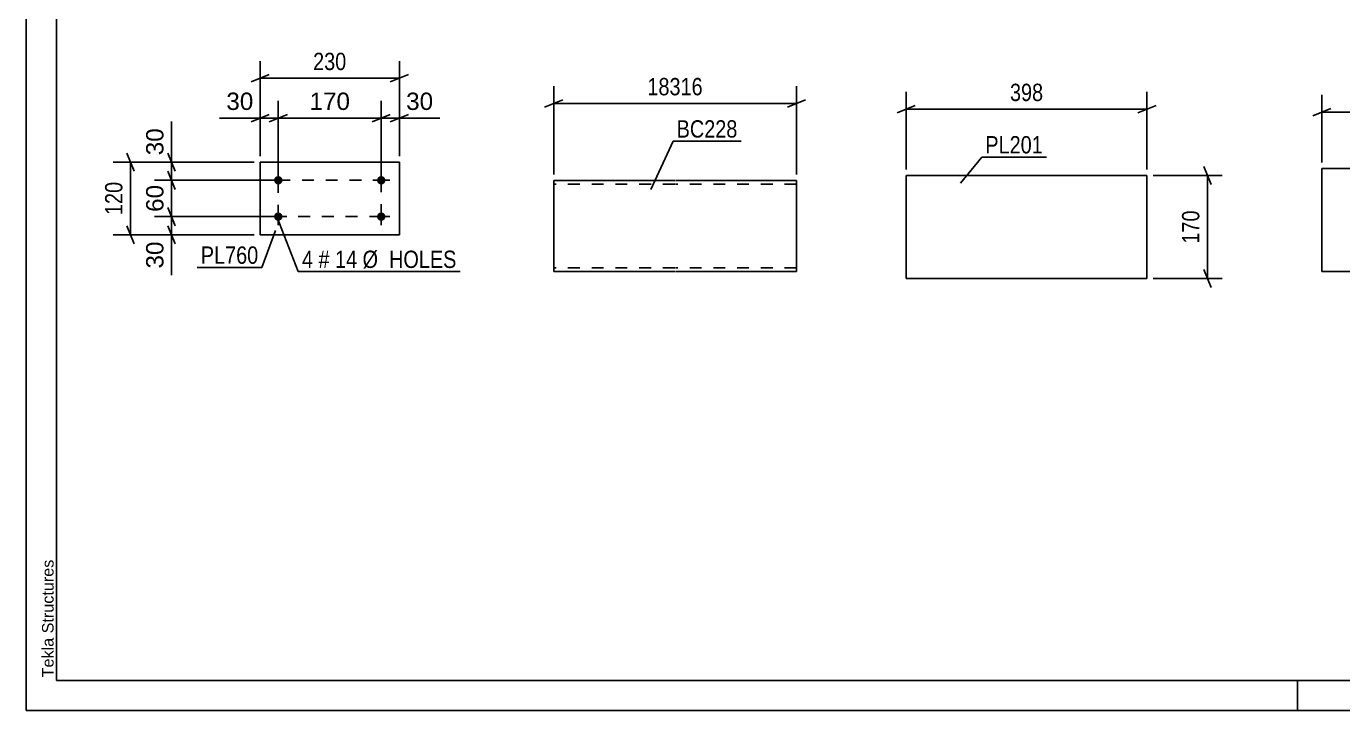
# Model space of a CAD drawing. Header units: millimetres. Extents: x 0 to 420, y 0 to 297.
# Drawn here: x 0 to 217.4, y 0 to 113 of the extents above; entities that cross this region are included whole.
import ezdxf

# ---------------------------------------------------------------- set-up
doc = ezdxf.new("R2010")
doc.units = ezdxf.units.MM
doc.linetypes.add('DXK_LINE_DOT2', pattern=[3.9198, 1.9599, -1.9599])
doc.styles.add('Arial', font='ARIAL.TTF', dxfattribs={"height": 0.2})
doc.styles.add('Arial Narrow', font='ARIALN.TTF', dxfattribs={"height": 0.2})

# ---------------------------------------------------------------- blocks, each defined once
blk = doc.blocks.new('Unknown-318887154-1115')
at = {"color": 5, "linetype": 'Continuous'}
for p, q in [((0, 297), (0, 0)), ((5, 292), (5, 5)), ((0, 0), (0, 5)), ((5, 5), (415, 5)), ((210, 0), (210, 5)), ((0, 0), (420, 0))]:
    blk.add_line(p, q, dxfattribs=at)
at = {"color": 174, "linetype": 'Continuous', "style": 'Arial'}
blk.add_text('Tekla Structures', height=1.9102, rotation=90, dxfattribs=at).set_placement((4.5, 5.5))
blk = doc.blocks.new('Bolt-318887154-2055 - 2006')
at = {"linetype": 'Continuous'}
for points in [[(41.62, 86.87, -1), (41.62, 88.27, -1)], [(58.62, 86.87, -1), (58.62, 88.27, -1)], [(41.62, 80.87, -1), (41.62, 82.27, -1)], [(58.62, 80.87, -1), (58.62, 82.27, -1)]]:
    blk.add_hatch(color=1, dxfattribs=at).paths.add_polyline_path(points)
at = {"color": 1, "linetype": 'Continuous'}
for p, q in [((43.02, 87.57), (40.22, 87.57)), ((41.62, 88.97), (41.62, 86.17)), ((60.02, 87.57), (57.22, 87.57)), ((58.62, 88.97), (58.62, 86.17)), ((41.62, 82.97), (41.62, 80.17)), ((58.62, 82.97), (58.62, 80.17)), ((43.02, 81.57), (40.22, 81.57)), ((60.02, 81.57), (57.22, 81.57))]:
    blk.add_line(p, q, dxfattribs=at)
blk = doc.blocks.new('Part-318887154-2022 - 2006')
at = {"color": 2, "linetype": 'Continuous'}
for p, q in [((38.62, 90.57), (38.62, 78.57)), ((61.62, 90.57), (38.62, 90.57)), ((61.62, 78.57), (61.62, 90.57)), ((38.62, 78.57), (61.62, 78.57))]:
    blk.add_line(p, q, dxfattribs=at)
at = {"color": 7, "linetype": 'DXK_LINE_DOT2'}
for p, q in [((38.62, 78.57), (38.62, 90.57)), ((61.62, 78.57), (61.62, 90.57))]:
    blk.add_line(p, q, dxfattribs=at)
blk = doc.blocks.new('Part-318887154-2286 - 2270')
at = {"color": 2, "linetype": 'Continuous'}
for p, q in [((145.33, 88.36), (145.33, 71.36)), ((185.11, 88.36), (145.33, 88.36)), ((185.11, 71.36), (185.11, 88.36)), ((145.33, 71.36), (185.11, 71.36))]:
    blk.add_line(p, q, dxfattribs=at)
blk = doc.blocks.new('Part-318887154-2485 - 2463')
at = {"color": 2, "linetype": 'Continuous'}
for p, q in [((87.11, 72.62), (87.11, 87.53)), ((87.11, 87.53), (107.11, 87.53)), ((107.21, 87.53), (127.21, 87.53)), ((127.21, 87.53), (127.21, 72.53)), ((87.11, 72.62), (87.11, 72.53)), ((87.11, 72.53), (107.11, 72.53)), ((107.21, 72.53), (127.21, 72.53))]:
    blk.add_line(p, q, dxfattribs=at)
at = {"color": 7, "linetype": 'DXK_LINE_DOT2'}
for p, q in [((127.21, 87.44), (127.21, 87.53)), ((107.11, 86.93), (87.11, 86.93)), ((127.21, 86.93), (107.21, 86.93)), ((87.11, 73.13), (87.11, 73.18)), ((107.11, 73.13), (87.11, 73.13)), ((127.21, 73.13), (107.21, 73.13)), ((127.21, 73.13), (127.21, 73.18))]:
    blk.add_line(p, q, dxfattribs=at)
blk = doc.blocks.new('Part-318887154-2201 - 2187')
at = {"color": 2, "linetype": 'Continuous'}
for p, q in [((233.99, 89.53), (213.99, 89.53)), ((213.99, 89.53), (213.99, 72.53)), ((254.09, 89.53), (234.09, 89.53)), ((254.09, 72.53), (254.09, 89.53)), ((213.99, 72.53), (233.99, 72.53)), ((234.09, 72.53), (254.09, 72.53))]:
    blk.add_line(p, q, dxfattribs=at)
blk = doc.blocks.new('Rectangle-318887154-2140 - 2006')
at = {"color": 1, "linetype": 'DXK_LINE_DOT2'}
blk.add_lwpolyline([(41.62, 87.57), (58.62, 87.57), (58.62, 81.57), (41.62, 81.57), (41.62, 87.57)], close=True, dxfattribs=at)
blk = doc.blocks.new('StraightDimension-318887154-2079 - 2006')
at = {"color": 7, "linetype": 'Continuous'}
for p, q in [((38.62, 91.57), (38.62, 100.68)), ((41.62, 88.57), (41.62, 100.68)), ((37.12, 97.23), (40.12, 98.43)), ((43.12, 98.43), (40.12, 97.23)), ((38.62, 97.83), (41.62, 97.83))]:
    blk.add_line(p, q, dxfattribs=at)
at = {"color": 0}
blk.add_wipeout([(38.09, 98.58), (38.09, 102.78), (32.44, 102.78), (32.44, 98.58)], dxfattribs=at)
at = {"color": 7, "linetype": 'Continuous'}
blk.add_line((38.62, 97.83), (31.92, 97.83), dxfattribs=at)
blk.add_line((38.62, 97.83), (31.92, 97.83), dxfattribs=at)
at = {"color": 3, "style": 'Arial'}
blk.add_text('30', height=2.865, dxfattribs=at).set_placement((33.04, 99.18))
blk = doc.blocks.new('StraightDimension-318887154-2068 - 2006')
at = {"color": 7, "linetype": 'Continuous'}
for p, q in [((16.62, 92.07), (17.82, 89.07)), ((37.62, 90.57), (14.37, 90.57)), ((17.22, 78.57), (17.22, 90.57)), ((37.62, 78.57), (14.37, 78.57)), ((17.82, 77.07), (16.62, 80.07))]:
    blk.add_line(p, q, dxfattribs=at)
at = {"color": 0}
blk.add_wipeout([(16.47, 87.92), (12.27, 87.92), (12.27, 81.23), (16.47, 81.23)], dxfattribs=at)
at = {"color": 3, "style": 'Arial Narrow'}
blk.add_text('120', height=2.863, rotation=90.0002, dxfattribs=at).set_placement((15.87, 81.83))
blk = doc.blocks.new('StraightDimension-318887154-2057 - 2006')
at = {"color": 7, "linetype": 'Continuous'}
for p, q in [((38.62, 91.57), (38.62, 107.26)), ((61.62, 91.57), (61.62, 107.26)), ((40.12, 105.01), (37.12, 103.81)), ((38.62, 104.41), (61.62, 104.41)), ((60.12, 103.81), (63.12, 105.01))]:
    blk.add_line(p, q, dxfattribs=at)
at = {"color": 0}
blk.add_wipeout([(53.46, 105.16), (53.46, 109.36), (46.77, 109.36), (46.77, 105.16)], dxfattribs=at)
at = {"color": 3, "style": 'Arial Narrow'}
blk.add_text('230', height=2.863, dxfattribs=at).set_placement((47.37, 105.76))
blk = doc.blocks.new('StraightDimension-318887154-2089 - 2006')
at = {"color": 7, "linetype": 'Continuous'}
for p, q in [((41.62, 88.57), (41.62, 100.68)), ((58.62, 88.57), (58.62, 100.68)), ((43.12, 98.43), (40.12, 97.23)), ((57.12, 97.23), (60.12, 98.43)), ((41.62, 97.83), (58.62, 97.83))]:
    blk.add_line(p, q, dxfattribs=at)
at = {"color": 0}
blk.add_wipeout([(54.05, 98.58), (54.05, 102.78), (46.18, 102.78), (46.18, 98.58)], dxfattribs=at)
at = {"color": 3, "style": 'Arial'}
blk.add_text('170', height=2.865, dxfattribs=at).set_placement((46.78, 99.18))
blk = doc.blocks.new('StraightDimension-318887154-2099 - 2006')
at = {"color": 7, "linetype": 'Continuous'}
for p, q in [((58.62, 88.57), (58.62, 100.68)), ((61.62, 91.57), (61.62, 100.68)), ((57.12, 97.23), (60.12, 98.43)), ((63.12, 98.43), (60.12, 97.23)), ((58.62, 97.83), (61.62, 97.83))]:
    blk.add_line(p, q, dxfattribs=at)
at = {"color": 0}
blk.add_wipeout([(67.79, 98.58), (67.79, 102.78), (62.14, 102.78), (62.14, 98.58)], dxfattribs=at)
at = {"color": 7, "linetype": 'Continuous'}
blk.add_line((61.62, 97.83), (68.31, 97.83), dxfattribs=at)
blk.add_line((61.62, 97.83), (68.31, 97.83), dxfattribs=at)
at = {"color": 3, "style": 'Arial'}
blk.add_text('30', height=2.865, dxfattribs=at).set_placement((62.74, 99.18))
blk = doc.blocks.new('StraightDimension-318887154-2110 - 2006')
at = {"color": 7, "linetype": 'Continuous'}
for p, q in [((23.4, 92.07), (24.6, 89.07)), ((37.62, 90.57), (21.15, 90.57)), ((24, 87.57), (24, 90.57)), ((40.62, 87.57), (21.15, 87.57)), ((24.6, 86.07), (23.4, 89.07))]:
    blk.add_line(p, q, dxfattribs=at)
at = {"color": 0}
blk.add_wipeout([(23.25, 96.75), (19.05, 96.75), (19.05, 91.1), (23.25, 91.1)], dxfattribs=at)
at = {"color": 7, "linetype": 'Continuous'}
blk.add_line((24, 90.57), (24, 97.27), dxfattribs=at)
blk.add_line((24, 90.57), (24, 97.27), dxfattribs=at)
at = {"color": 3, "style": 'Arial'}
blk.add_text('30', height=2.865, rotation=90.0002, dxfattribs=at).set_placement((22.65, 91.7))
blk = doc.blocks.new('StraightDimension-318887154-2120 - 2006')
at = {"color": 7, "linetype": 'Continuous'}
for p, q in [((40.62, 87.57), (21.15, 87.57)), ((23.4, 89.07), (24.6, 86.07)), ((24, 81.57), (24, 87.57)), ((24.6, 80.07), (23.4, 83.07)), ((40.62, 81.57), (21.15, 81.57))]:
    blk.add_line(p, q, dxfattribs=at)
at = {"color": 0}
blk.add_wipeout([(23.25, 87.4), (19.05, 87.4), (19.05, 81.75), (23.25, 81.75)], dxfattribs=at)
at = {"color": 3, "style": 'Arial'}
blk.add_text('60', height=2.865, rotation=90.0002, dxfattribs=at).set_placement((22.65, 82.35))
blk = doc.blocks.new('StraightDimension-318887154-2130 - 2006')
at = {"color": 7, "linetype": 'Continuous'}
for p, q in [((23.4, 83.07), (24.6, 80.07)), ((40.62, 81.57), (21.15, 81.57)), ((24, 78.57), (24, 81.57)), ((37.62, 78.57), (21.15, 78.57)), ((24.6, 77.07), (23.4, 80.07))]:
    blk.add_line(p, q, dxfattribs=at)
at = {"color": 0}
blk.add_wipeout([(23.25, 78.05), (19.05, 78.05), (19.05, 72.4), (23.25, 72.4)], dxfattribs=at)
at = {"color": 7, "linetype": 'Continuous'}
blk.add_line((24, 78.57), (24, 71.88), dxfattribs=at)
blk.add_line((24, 78.57), (24, 71.88), dxfattribs=at)
at = {"color": 3, "style": 'Arial'}
blk.add_text('30', height=2.865, rotation=90.0002, dxfattribs=at).set_placement((22.65, 73))
blk = doc.blocks.new('StraightDimension-318887154-2288 - 2270')
at = {"color": 7, "linetype": 'Continuous'}
for p, q in [((145.33, 89.36), (145.33, 102.15)), ((185.11, 89.36), (185.11, 102.15)), ((146.83, 99.9), (143.83, 98.7)), ((145.33, 99.3), (185.11, 99.3)), ((183.61, 98.7), (186.61, 99.9))]:
    blk.add_line(p, q, dxfattribs=at)
at = {"color": 0}
blk.add_wipeout([(168.56, 100.05), (168.56, 104.25), (161.88, 104.25), (161.88, 100.05)], dxfattribs=at)
at = {"color": 3, "style": 'Arial Narrow'}
blk.add_text('398', height=2.863, dxfattribs=at).set_placement((162.48, 100.65))
blk = doc.blocks.new('StraightDimension-318887154-2299 - 2270')
at = {"color": 7, "linetype": 'Continuous'}
for p, q in [((195.71, 86.86), (194.51, 89.86)), ((186.11, 88.36), (197.51, 88.36)), ((195.11, 71.36), (195.11, 88.36)), ((194.51, 72.86), (195.71, 69.86)), ((186.11, 71.36), (197.51, 71.36))]:
    blk.add_line(p, q, dxfattribs=at)
at = {"color": 0}
blk.add_wipeout([(194.36, 83.2), (190.16, 83.2), (190.16, 76.51), (194.36, 76.51)], dxfattribs=at)
at = {"color": 3, "style": 'Arial Narrow'}
blk.add_text('170', height=2.863, rotation=90.0002, dxfattribs=at).set_placement((193.76, 77.11))
blk = doc.blocks.new('StraightDimension-318887154-2492 - 2463')
at = {"color": 7, "linetype": 'Continuous'}
for p, q in [((87.11, 88.53), (87.11, 103.1)), ((127.21, 88.53), (127.21, 103.1)), ((88.61, 100.85), (85.61, 99.65)), ((87.11, 100.25), (127.21, 100.25)), ((125.71, 99.65), (128.71, 100.85))]:
    blk.add_line(p, q, dxfattribs=at)
at = {"color": 0}
blk.add_wipeout([(112.33, 101), (112.33, 105.2), (101.99, 105.2), (101.99, 101)], dxfattribs=at)
at = {"color": 3, "style": 'Arial Narrow'}
blk.add_text('18316', height=2.863, dxfattribs=at).set_placement((102.59, 101.6))
blk = doc.blocks.new('StraightDimension-318887154-11644 - 2187')
at = {"color": 7, "linetype": 'Continuous'}
for p, q in [((213.99, 90.53), (213.99, 101.66)), ((254.09, 90.53), (254.09, 101.66)), ((215.49, 99.41), (212.49, 98.21)), ((213.99, 98.81), (254.09, 98.81)), ((252.59, 98.21), (255.59, 99.41))]:
    blk.add_line(p, q, dxfattribs=at)
at = {"color": 0}
blk.add_wipeout([(237.38, 99.56), (237.38, 103.76), (230.7, 103.76), (230.7, 99.56)], dxfattribs=at)
at = {"color": 3, "style": 'Arial Narrow'}
blk.add_text('565', height=2.863, dxfattribs=at).set_placement((231.3, 100.16))
blk = doc.blocks.new('Mark-318887154-2051 - 2006')
at = {"color": 0}
blk.add_wipeout([(47.36, 73.09), (47.36, 76.09), (45.53, 76.09), (45.53, 73.09)], dxfattribs=at)
blk.add_wipeout([(47.36, 73.09), (47.36, 76.09), (45.53, 76.09), (45.53, 73.09)], dxfattribs=at)
at = {"color": 7, "linetype": 'Continuous'}
blk.add_line((41.46, 81.4), (44.93, 72.49), dxfattribs=at)
at = {"color": 0}
blk.add_wipeout([(50.09, 73.09), (50.09, 76.09), (48.26, 76.09), (48.26, 73.09)], dxfattribs=at)
blk.add_wipeout([(50.09, 73.09), (50.09, 76.09), (48.26, 76.09), (48.26, 73.09)], dxfattribs=at)
at = {"color": 3, "style": 'Arial Narrow'}
blk.add_text('4', height=2.86, dxfattribs=at).set_placement((45.53, 73.09))
at = {"color": 0}
blk.add_wipeout([(54.64, 73.09), (54.64, 76.09), (50.99, 76.09), (50.99, 73.09)], dxfattribs=at)
blk.add_wipeout([(54.64, 73.09), (54.64, 76.09), (50.99, 76.09), (50.99, 73.09)], dxfattribs=at)
at = {"color": 3, "style": 'Arial Narrow'}
blk.add_text('#', height=2.86, dxfattribs=at).set_placement((48.26, 73.09))
at = {"color": 0}
blk.add_wipeout([(71.07, 73.09), (71.07, 76.09), (55.54, 76.09), (55.54, 73.09)], dxfattribs=at)
blk.add_wipeout([(71.07, 73.09), (71.07, 76.09), (55.54, 76.09), (55.54, 73.09)], dxfattribs=at)
at = {"color": 7, "linetype": 'Continuous'}
blk.add_line((44.93, 72.49), (71.67, 72.49), dxfattribs=at)
at = {"color": 3, "style": 'Arial Narrow'}
for s, p in [('14', (50.99, 73.09)), ('Ø  HOLES', (55.54, 73.09))]:
    blk.add_text(s, height=2.863, dxfattribs=at).set_placement(p)
blk = doc.blocks.new('Mark-318887154-2018 - 2006')
at = {"color": 0}
blk.add_wipeout([(38.32, 73.78), (38.32, 76.78), (28.82, 76.78), (28.82, 73.78)], dxfattribs=at)
blk.add_wipeout([(38.32, 73.78), (38.32, 76.78), (28.82, 76.78), (28.82, 73.78)], dxfattribs=at)
at = {"color": 30, "linetype": 'Continuous'}
for p in [(41.15, 79.26), (28.22, 73.18)]:
    blk.add_line(p, (38.92, 73.18), dxfattribs=at)
at = {"color": 3, "style": 'Arial Narrow'}
blk.add_text('PL760', height=2.863, dxfattribs=at).set_placement((28.82, 73.78))
blk = doc.blocks.new('Mark-318887154-2282 - 2270')
at = {"color": 0}
blk.add_wipeout([(167.91, 92), (167.91, 95), (158.41, 95), (158.41, 92)], dxfattribs=at)
blk.add_wipeout([(167.91, 92), (167.91, 95), (158.41, 95), (158.41, 92)], dxfattribs=at)
at = {"color": 30, "linetype": 'Continuous'}
for p, q in [((154.33, 87.11), (157.81, 91.4)), ((157.81, 91.4), (168.51, 91.4))]:
    blk.add_line(p, q, dxfattribs=at)
at = {"color": 3, "style": 'Arial Narrow'}
blk.add_text('PL201', height=2.863, dxfattribs=at).set_placement((158.41, 92))
blk = doc.blocks.new('Mark-318887154-2481 - 2463')
at = {"color": 0}
blk.add_wipeout([(117.47, 94.62), (117.47, 97.62), (107.42, 97.62), (107.42, 94.62)], dxfattribs=at)
blk.add_wipeout([(117.47, 94.62), (117.47, 97.62), (107.42, 97.62), (107.42, 94.62)], dxfattribs=at)
at = {"color": 30, "linetype": 'Continuous'}
for p, q in [((103.15, 86.05), (106.82, 94.02)), ((106.82, 94.02), (118.07, 94.02))]:
    blk.add_line(p, q, dxfattribs=at)
at = {"color": 3, "style": 'Arial Narrow'}
blk.add_text('BC228', height=2.863, dxfattribs=at).set_placement((107.42, 94.62))

msp = doc.modelspace()

# ---------------------------------------------------------------- block references
for name in ['Unknown-318887154-1115', 'Part-318887154-2022 - 2006', 'Part-318887154-2201 - 2187', 'Bolt-318887154-2055 - 2006', 'Rectangle-318887154-2140 - 2006', 'Part-318887154-2485 - 2463', 'Part-318887154-2286 - 2270']:
    msp.add_blockref(name, (0, 0))

# ---------------------------------------------------------------- next in the draw order: block references
for name in ['StraightDimension-318887154-2492 - 2463', 'StraightDimension-318887154-2079 - 2006', 'StraightDimension-318887154-2288 - 2270', 'StraightDimension-318887154-11644 - 2187']:
    msp.add_blockref(name, (0, 0))

# ---------------------------------------------------------------- next in the draw order: block references
for name in ['Mark-318887154-2481 - 2463', 'Mark-318887154-2282 - 2270', 'StraightDimension-318887154-2068 - 2006', 'StraightDimension-318887154-2299 - 2270']:
    msp.add_blockref(name, (0, 0))

# ---------------------------------------------------------------- next in the draw order: block references
msp.add_blockref('StraightDimension-318887154-2057 - 2006', (0, 0))

# ---------------------------------------------------------------- next in the draw order: block references
msp.add_blockref('StraightDimension-318887154-2089 - 2006', (0, 0))

# ---------------------------------------------------------------- next in the draw order: block references
for name in ['StraightDimension-318887154-2099 - 2006', 'StraightDimension-318887154-2110 - 2006']:
    msp.add_blockref(name, (0, 0))

# ---------------------------------------------------------------- next in the draw order: block references
msp.add_blockref('StraightDimension-318887154-2120 - 2006', (0, 0))

# ---------------------------------------------------------------- next in the draw order: block references
msp.add_blockref('StraightDimension-318887154-2130 - 2006', (0, 0))

# ---------------------------------------------------------------- next in the draw order: block references
msp.add_blockref('Mark-318887154-2051 - 2006', (0, 0))

# ---------------------------------------------------------------- next in the draw order: block references
msp.add_blockref('Mark-318887154-2018 - 2006', (0, 0))

doc.saveas('drawing.dxf')
